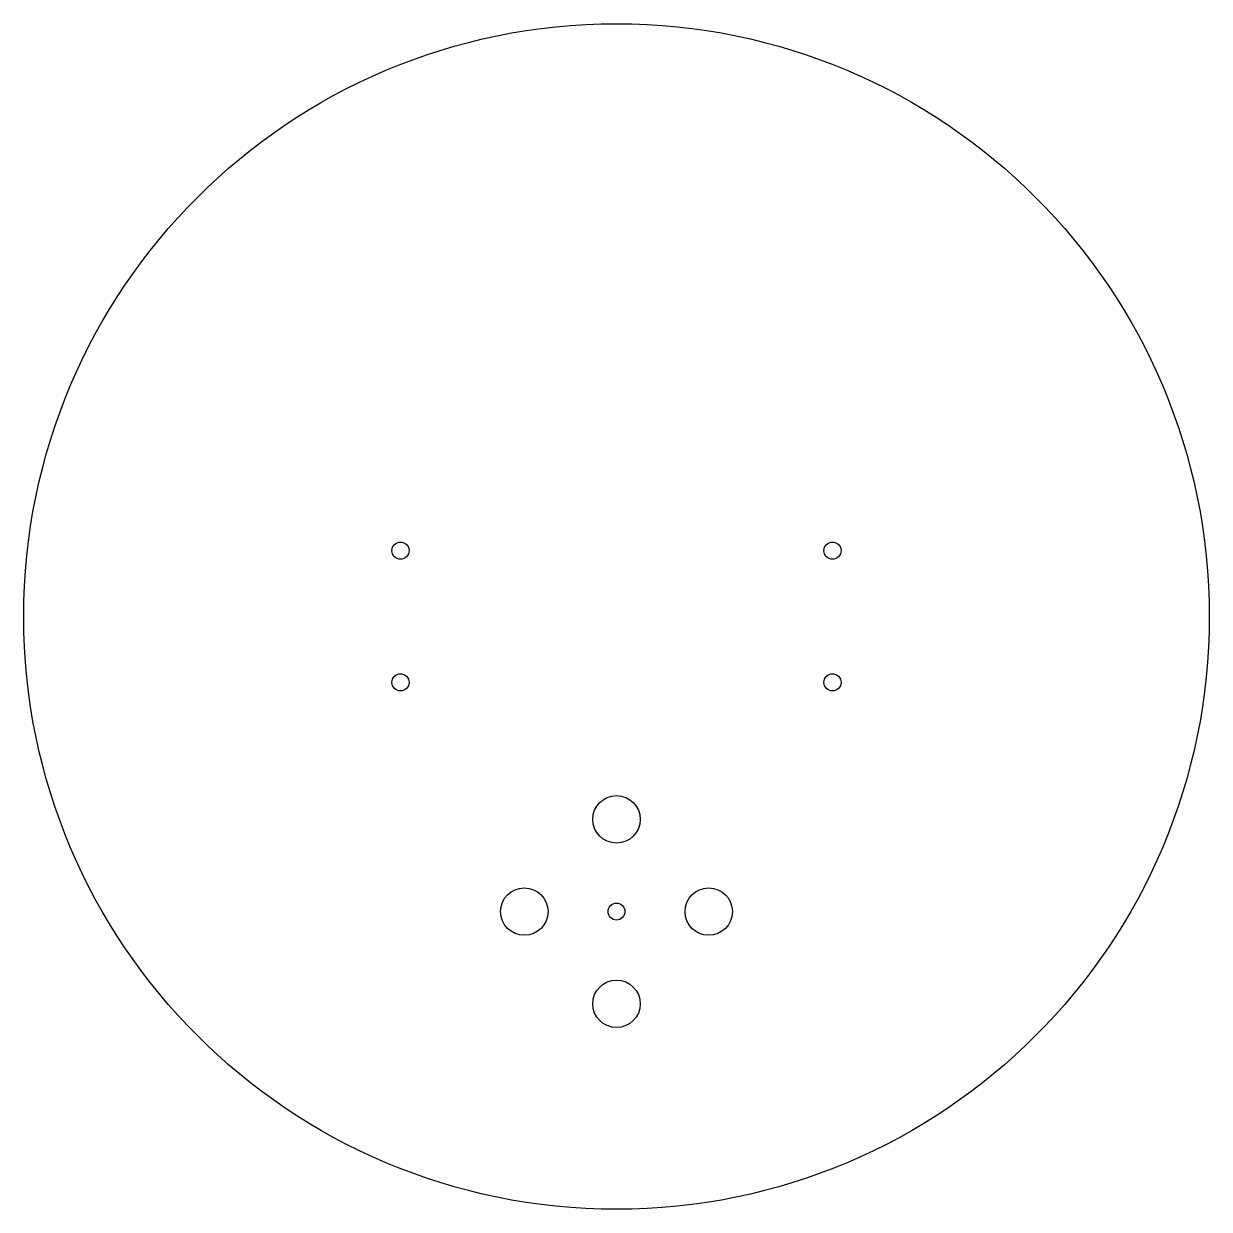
# Model space of a CAD drawing. Header units: millimetres. Extents: x -225 to 225, y -225 to 225.
import ezdxf

# ---------------------------------------------------------------- set-up
doc = ezdxf.new("R2010")
doc.units = ezdxf.units.MM
doc.header["$LTSCALE"] = 5

msp = doc.modelspace()

# ---------------------------------------------------------------- linework, layer by layer
for centre, radius in [((0, 0), 225), ((-82, 25), 3.25), ((82, 25), 3.25), ((-82, -25), 3.25), ((82, -25), 3.25), ((0, -77), 9), ((-35, -112), 9), ((35, -112), 9), ((0, -112), 3.2), ((0, -147), 9)]:
    msp.add_circle(centre, radius)

doc.saveas('drawing.dxf')
